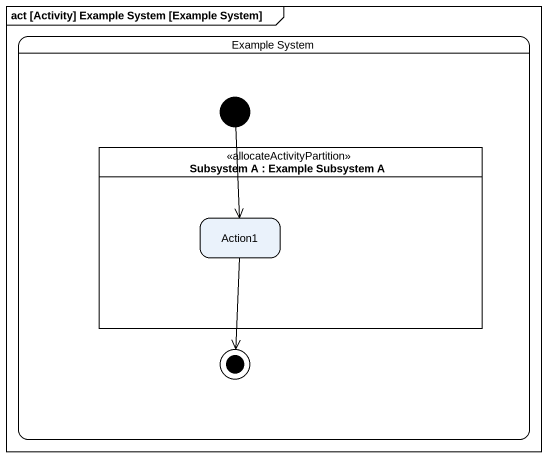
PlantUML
@startuml
mainframe act [Activity] Example System [Example System]
hide empty description
state "Example System" as Example_System {
  state initial1 <<start>>
  state "Subsystem A : Example Subsystem A" as Subsystem_A <<allocateActivityPartition>> {
    state Action1
  }
  state final1 <<end>>
}
initial1 --> Action1
Action1 --> final1
@enduml
